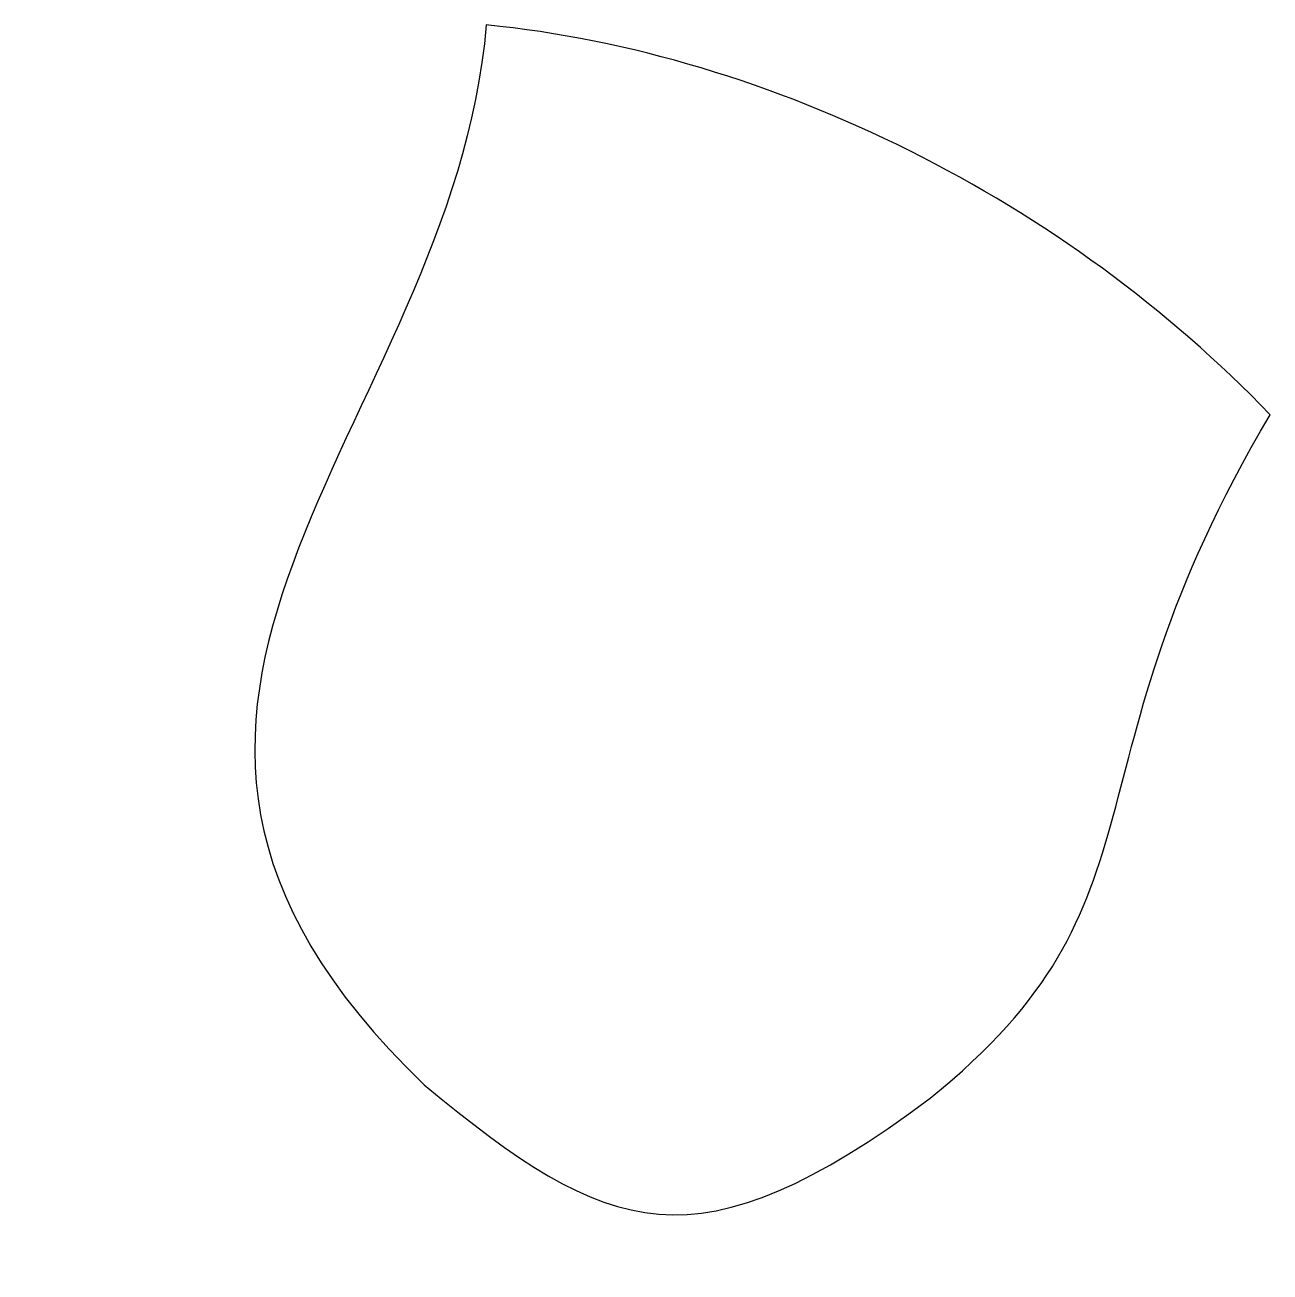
# Model space of a CAD drawing. Header units: centimetres. Extents: x -8.2 to 5.6, y -7.2 to 6.6.
import ezdxf

# ---------------------------------------------------------------- set-up
doc = ezdxf.new("R2010")
doc.units = ezdxf.units.CM
doc.header["$MEASUREMENT"] = 0
doc.layers.add('Camada 1', color=7, linetype='Continuous')

msp = doc.modelspace()

# ---------------------------------------------------------------- linework, layer by layer
at = {"layer": 'Camada 1'}
msp.add_open_spline([(-3.05603, 6.58529), (0.11945, 6.27123), (3.3726, 4.6201), (5.61818, 2.27078), (5.61818, 2.27078), (3.27212, -1.69974), (4.58612, -3.091), (1.85697, -5.29614), (1.85697, -5.29614), (-0.72838, -7.22045), (-1.70009, -6.83996), (-3.74299, -5.14723), (-3.74299, -5.14723), (-8.16177, -0.9112), (-3.43544, 2.08828), (-3.05603, 6.58529)], degree=3, knots=[0, 0, 0, 0, 0.2, 0.2, 0.2, 0.2, 0.4, 0.4, 0.4, 0.4, 0.6, 0.6, 0.6, 0.6, 1, 1, 1, 1], dxfattribs=at)
msp.add_open_spline([(-3.05603, 6.58529), (0.11945, 6.27123), (3.3726, 4.6201), (5.61818, 2.27078), (5.61818, 2.27078), (3.27212, -1.69974), (4.58612, -3.091), (1.85697, -5.29614), (1.85697, -5.29614), (-0.72838, -7.22045), (-1.70009, -6.83996), (-3.74299, -5.14723), (-3.74299, -5.14723), (-8.16177, -0.9112), (-3.43544, 2.08828), (-3.05603, 6.58529)], degree=3, knots=[0, 0, 0, 0, 0.2, 0.2, 0.2, 0.2, 0.4, 0.4, 0.4, 0.4, 0.6, 0.6, 0.6, 0.6, 1, 1, 1, 1], dxfattribs=at)

doc.saveas('drawing.dxf')
